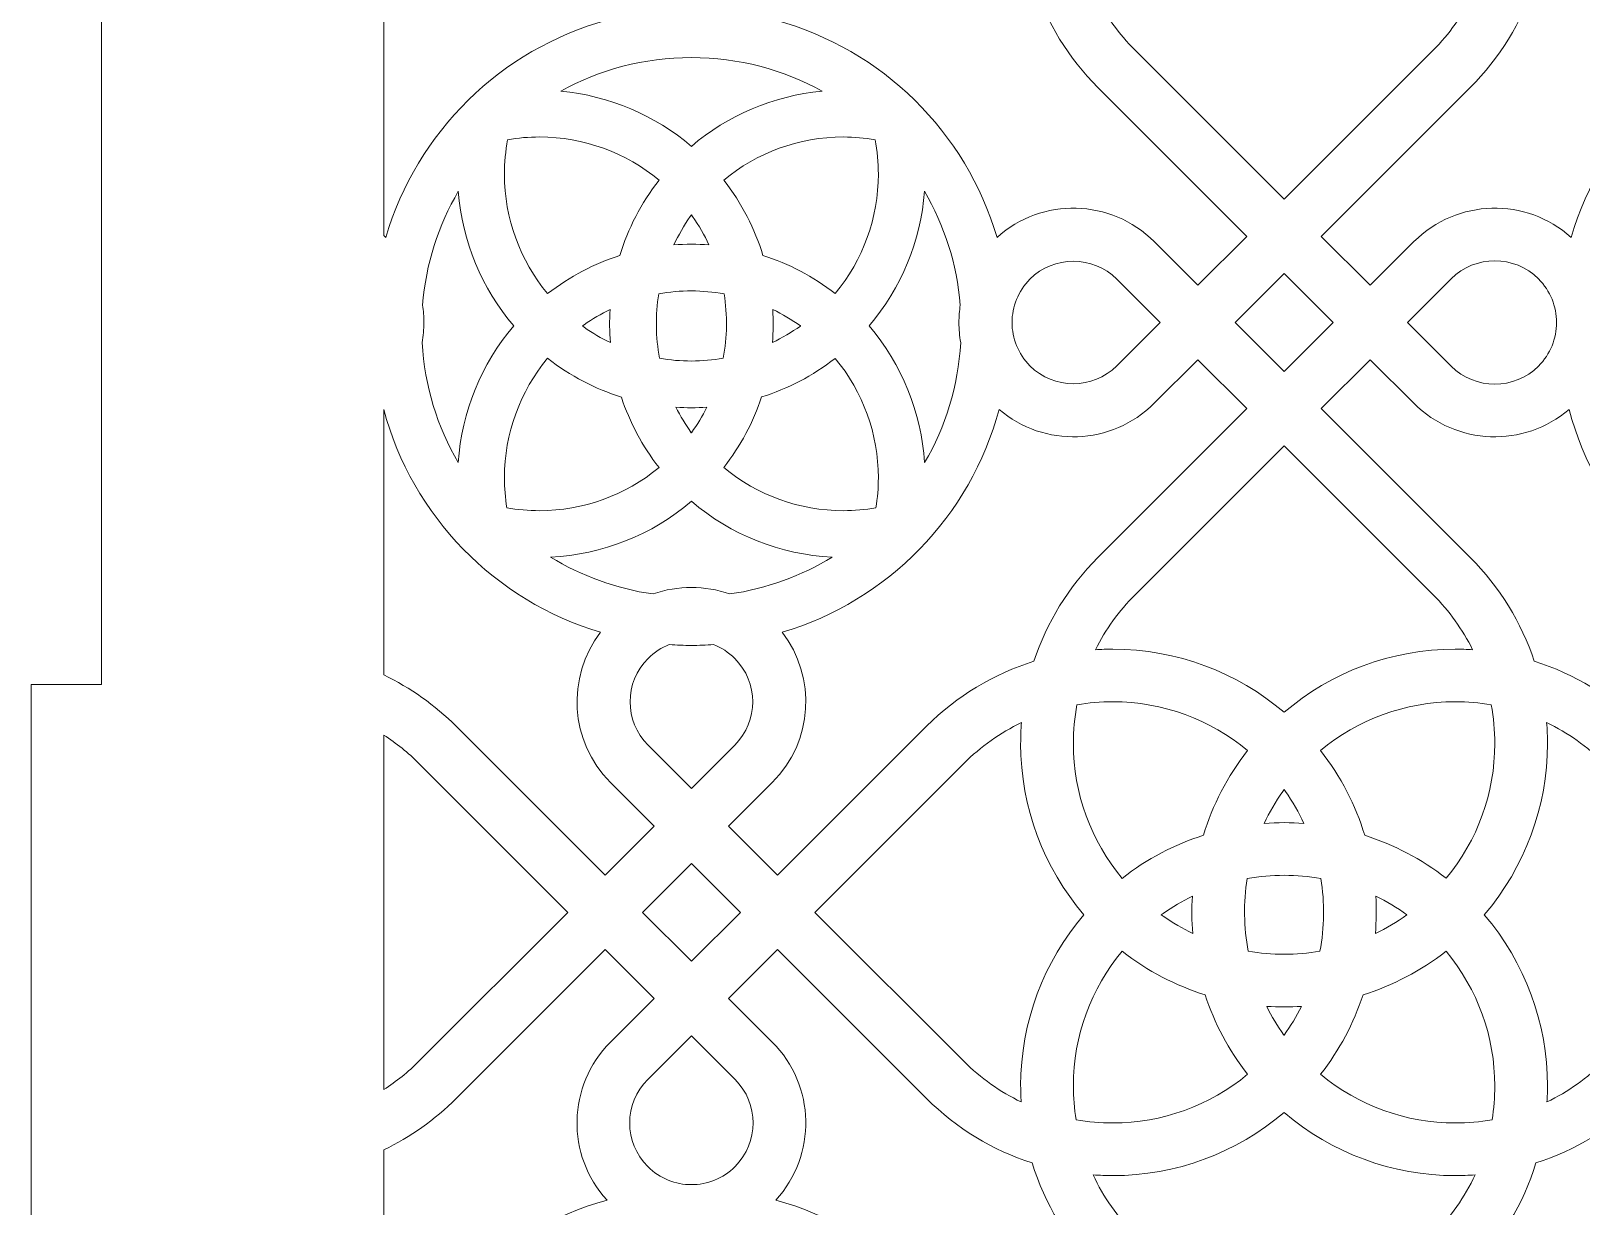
# Model space of a CAD drawing. Header units: millimetres. Extents: x 6 to 316, y -165 to 165.
# Drawn here: x 5.7 to 71.6, y -124.1 to -74.1 of the extents above; entities that cross this region are included whole.
import ezdxf

# ---------------------------------------------------------------- set-up
doc = ezdxf.new("R2010")
doc.units = ezdxf.units.MM
doc.header["$MEASUREMENT"] = 0
doc.layers.add('Camada 1', color=7, linetype='Continuous')

msp = doc.modelspace()

# ---------------------------------------------------------------- linework, layer by layer
at = {"layer": 'Camada 1', "color": 250, "lineweight": 20}
for points, knots in [([(130.3659, -162), (130.3659, -162), (159.6659, -162), (159.6659, -162), (159.6659, -162), (159.6659, -162), (159.6659, -132.7), (159.6659, -132.7), (159.6659, -132.7), (159.6659, -132.7), (162.6659, -132.7), (162.6659, -132.7), (162.6659, -132.7), (162.6659, -132.7), (162.6659, -101.9), (162.6659, -101.9), (162.6659, -101.9), (162.6659, -101.9), (159.6659, -101.9), (159.6659, -101.9), (159.6659, -101.9), (159.6659, -101.9), (159.6659, -71.1), (159.6659, -71.1), (159.6659, -71.1), (159.6659, -71.1), (162.6659, -71.1), (162.6659, -71.1), (162.6659, -71.1), (162.6659, -71.1), (162.6659, -40.3), (162.6659, -40.3), (162.6659, -40.3), (162.6659, -40.3), (159.6659, -40.3), (159.6659, -40.3), (159.6659, -40.3), (159.6659, -40.3), (159.6659, -11), (159.6659, -11), (159.6659, -11), (159.6659, -11), (130.3659, -11), (130.3659, -11), (130.3659, -11), (130.3659, -11), (130.3659, -8), (130.3659, -8), (130.3659, -8), (130.3659, -8), (99.5659, -8), (99.5659, -8), (99.5659, -8), (99.5659, -8), (99.5659, -11), (99.5659, -11), (99.5659, -11), (99.5659, -11), (68.7659, -11), (68.7659, -11), (68.7659, -11), (68.7659, -11), (68.7659, -8), (68.7659, -8), (68.7659, -8), (68.7659, -8), (37.9659, -8), (37.9659, -8), (37.9659, -8), (37.9659, -8), (37.9659, -11), (37.9659, -11), (37.9659, -11), (37.9659, -11), (8.6659, -11), (8.6659, -11), (8.6659, -11), (8.6659, -11), (8.6659, -40.3), (8.6659, -40.3), (8.6659, -40.3), (8.6659, -40.3), (5.6659, -40.3), (5.6659, -40.3), (5.6659, -40.3), (5.6659, -40.3), (5.6659, -71.1), (5.6659, -71.1), (5.6659, -71.1), (5.6659, -71.1), (8.6659, -71.1), (8.6659, -71.1), (8.6659, -71.1), (8.6659, -71.1), (8.6659, -101.9), (8.6659, -101.9), (8.6659, -101.9), (8.6659, -101.9), (5.6659, -101.9), (5.6659, -101.9), (5.6659, -101.9), (5.6659, -101.9), (5.6659, -132.7), (5.6659, -132.7), (5.6659, -132.7), (5.6659, -132.7), (8.6659, -132.7), (8.6659, -132.7), (8.6659, -132.7), (8.6659, -132.7), (8.6659, -162), (8.6659, -162), (8.6659, -162), (8.6659, -162), (37.9659, -162), (37.9659, -162), (37.9659, -162), (37.9659, -162), (37.9659, -165), (37.9659, -165), (37.9659, -165), (37.9659, -165), (68.7659, -165), (68.7659, -165), (68.7659, -165), (68.7659, -165), (68.7659, -162), (68.7659, -162), (68.7659, -162), (68.7659, -162), (99.5659, -162), (99.5659, -162), (99.5659, -162), (99.5659, -162), (99.5659, -165), (99.5659, -165), (99.5659, -165), (99.5659, -165), (130.3659, -165), (130.3659, -165), (130.3659, -165), (130.3659, -165), (130.3659, -162), (130.3659, -162)], [0, 0, 0, 0, 0.027027, 0.027027, 0.027027, 0.027027, 0.0540541, 0.0540541, 0.0540541, 0.0540541, 0.0810811, 0.0810811, 0.0810811, 0.0810811, 0.1081081, 0.1081081, 0.1081081, 0.1081081, 0.1351351, 0.1351351, 0.1351351, 0.1351351, 0.1621622, 0.1621622, 0.1621622, 0.1621622, 0.1891892, 0.1891892, 0.1891892, 0.1891892, 0.2162162, 0.2162162, 0.2162162, 0.2162162, 0.2432432, 0.2432432, 0.2432432, 0.2432432, 0.2702703, 0.2702703, 0.2702703, 0.2702703, 0.2972973, 0.2972973, 0.2972973, 0.2972973, 0.3243243, 0.3243243, 0.3243243, 0.3243243, 0.3513514, 0.3513514, 0.3513514, 0.3513514, 0.3783784, 0.3783784, 0.3783784, 0.3783784, 0.4054054, 0.4054054, 0.4054054, 0.4054054, 0.4324324, 0.4324324, 0.4324324, 0.4324324, 0.4594595, 0.4594595, 0.4594595, 0.4594595, 0.4864865, 0.4864865, 0.4864865, 0.4864865, 0.5135135, 0.5135135, 0.5135135, 0.5135135, 0.5405405, 0.5405405, 0.5405405, 0.5405405, 0.5675676, 0.5675676, 0.5675676, 0.5675676, 0.5945946, 0.5945946, 0.5945946, 0.5945946, 0.6216216, 0.6216216, 0.6216216, 0.6216216, 0.6486486, 0.6486486, 0.6486486, 0.6486486, 0.6756757, 0.6756757, 0.6756757, 0.6756757, 0.7027027, 0.7027027, 0.7027027, 0.7027027, 0.7297297, 0.7297297, 0.7297297, 0.7297297, 0.7567568, 0.7567568, 0.7567568, 0.7567568, 0.7837838, 0.7837838, 0.7837838, 0.7837838, 0.8108108, 0.8108108, 0.8108108, 0.8108108, 0.8378378, 0.8378378, 0.8378378, 0.8378378, 0.8648649, 0.8648649, 0.8648649, 0.8648649, 0.8918919, 0.8918919, 0.8918919, 0.8918919, 0.9189189, 0.9189189, 0.9189189, 0.9189189, 0.9459459, 0.9459459, 0.9459459, 0.9459459, 1, 1, 1, 1]), ([(30.3119, -66.9182), (28.4651, -68.7649), (28.4134, -71.7265), (30.1562, -73.6358), (30.1562, -73.6358), (25.6417, -74.876), (22.0707, -78.3938), (20.7549, -82.8763), (20.7549, -82.8763), (20.7549, -82.8763), (20.6659, -82.7983), (20.6659, -82.7983), (20.6659, -82.7983), (20.6659, -82.7983), (20.6659, -71.5006), (20.6659, -71.5006), (20.6659, -71.5006), (21.7992, -70.958), (22.8438, -70.2235), (23.7492, -69.318), (23.7492, -69.318), (23.7492, -69.318), (30.0867, -62.9807), (30.0867, -62.9807), (30.0867, -62.9807), (30.0867, -62.9807), (32.1681, -65.062), (32.1681, -65.062), (32.1681, -65.062), (32.1681, -65.062), (30.3119, -66.9182), (30.3119, -66.9182)], [0, 0, 0, 0, 0.1111111, 0.1111111, 0.1111111, 0.1111111, 0.2222222, 0.2222222, 0.2222222, 0.2222222, 0.3333333, 0.3333333, 0.3333333, 0.3333333, 0.4444444, 0.4444444, 0.4444444, 0.4444444, 0.5555556, 0.5555556, 0.5555556, 0.5555556, 0.6666667, 0.6666667, 0.6666667, 0.6666667, 0.7777778, 0.7777778, 0.7777778, 0.7777778, 1, 1, 1, 1]), ([(43.7555, -69.318), (45.0437, -70.6063), (46.6134, -71.5483), (48.3199, -72.0843), (48.3199, -72.0843), (48.8635, -73.7322), (49.7875, -75.247), (51.0374, -76.4968), (51.0374, -76.4968), (51.0374, -76.4968), (57.3748, -82.8344), (57.3748, -82.8344), (57.3748, -82.8344), (57.3748, -82.8344), (55.2935, -84.9158), (55.2935, -84.9158), (55.2935, -84.9158), (55.2935, -84.9158), (53.4372, -83.0595), (53.4372, -83.0595), (53.4372, -83.0595), (51.6003, -81.2225), (48.6601, -81.1615), (46.7498, -82.8763), (46.7498, -82.8763), (45.4343, -78.3936), (41.8628, -74.8762), (37.3485, -73.6358), (37.3485, -73.6358), (39.0913, -71.7265), (39.0396, -68.7649), (37.1929, -66.9182), (37.1929, -66.9182), (37.1929, -66.9182), (35.3366, -65.062), (35.3366, -65.062), (35.3366, -65.062), (35.3366, -65.062), (37.418, -62.9807), (37.418, -62.9807), (37.418, -62.9807), (37.418, -62.9807), (43.7555, -69.318), (43.7555, -69.318)], [0, 0, 0, 0, 0.0833333, 0.0833333, 0.0833333, 0.0833333, 0.1666667, 0.1666667, 0.1666667, 0.1666667, 0.25, 0.25, 0.25, 0.25, 0.3333333, 0.3333333, 0.3333333, 0.3333333, 0.4166667, 0.4166667, 0.4166667, 0.4166667, 0.5, 0.5, 0.5, 0.5, 0.5833333, 0.5833333, 0.5833333, 0.5833333, 0.6666667, 0.6666667, 0.6666667, 0.6666667, 0.75, 0.75, 0.75, 0.75, 0.8333333, 0.8333333, 0.8333333, 0.8333333, 1, 1, 1, 1]), ([(80.7254, -66.9182), (78.8787, -68.7649), (78.8269, -71.7265), (80.5697, -73.6358), (80.5697, -73.6358), (76.0553, -74.876), (72.4842, -78.3939), (71.1684, -82.8764), (71.1684, -82.8764), (69.258, -81.1615), (66.3179, -81.2225), (64.4809, -83.0596), (64.4809, -83.0596), (64.4809, -83.0596), (62.6248, -84.9158), (62.6248, -84.9158), (62.6248, -84.9158), (62.6248, -84.9158), (60.5434, -82.8344), (60.5434, -82.8344), (60.5434, -82.8344), (60.5434, -82.8344), (66.8808, -76.4968), (66.8808, -76.4968), (66.8808, -76.4968), (68.1307, -75.2469), (69.0548, -73.7321), (69.5983, -72.0843), (69.5983, -72.0843), (71.3049, -71.5484), (72.8745, -70.6063), (74.1627, -69.318), (74.1627, -69.318), (74.1627, -69.318), (80.5003, -62.9807), (80.5003, -62.9807), (80.5003, -62.9807), (80.5003, -62.9807), (82.5817, -65.062), (82.5817, -65.062), (82.5817, -65.062), (82.5817, -65.062), (80.7254, -66.9182), (80.7254, -66.9182)], [0, 0, 0, 0, 0.0833333, 0.0833333, 0.0833333, 0.0833333, 0.1666667, 0.1666667, 0.1666667, 0.1666667, 0.25, 0.25, 0.25, 0.25, 0.3333333, 0.3333333, 0.3333333, 0.3333333, 0.4166667, 0.4166667, 0.4166667, 0.4166667, 0.5, 0.5, 0.5, 0.5, 0.5833333, 0.5833333, 0.5833333, 0.5833333, 0.6666667, 0.6666667, 0.6666667, 0.6666667, 0.75, 0.75, 0.75, 0.75, 0.8333333, 0.8333333, 0.8333333, 0.8333333, 1, 1, 1, 1]), ([(58.9592, -69.9098), (60.9526, -71.6146), (63.5214, -72.5994), (66.2411, -72.5994), (66.2411, -72.5994), (66.4882, -72.5994), (66.7343, -72.591), (66.9793, -72.5748), (66.9793, -72.5748), (66.5519, -73.4318), (65.9863, -74.2227), (65.2965, -74.9126), (65.2965, -74.9126), (65.2965, -74.9126), (58.9591, -81.25), (58.9591, -81.25), (58.9591, -81.25), (58.9591, -81.25), (52.6217, -74.9126), (52.6217, -74.9126), (52.6217, -74.9126), (51.9319, -74.2227), (51.3661, -73.4318), (50.9389, -72.5748), (50.9389, -72.5748), (51.1839, -72.591), (51.4301, -72.5994), (51.6772, -72.5994), (51.6772, -72.5994), (54.3969, -72.5994), (56.9657, -71.6146), (58.9592, -69.9098)], [0, 0, 0, 0, 0.1111111, 0.1111111, 0.1111111, 0.1111111, 0.2222222, 0.2222222, 0.2222222, 0.2222222, 0.3333333, 0.3333333, 0.3333333, 0.3333333, 0.4444444, 0.4444444, 0.4444444, 0.4444444, 0.5555556, 0.5555556, 0.5555556, 0.5555556, 0.6666667, 0.6666667, 0.6666667, 0.6666667, 0.7777778, 0.7777778, 0.7777778, 0.7777778, 1, 1, 1, 1]), ([(33.7523, -75.2243), (35.7686, -75.2243), (37.663, -75.7449), (39.3093, -76.6584), (39.3093, -76.6584), (37.2346, -76.8474), (35.2985, -77.6815), (33.7523, -79.0036), (33.7523, -79.0036), (32.2062, -77.6815), (30.27, -76.8474), (28.1954, -76.6584), (28.1954, -76.6584), (29.8418, -75.745), (31.7361, -75.2243), (33.7523, -75.2243)], [0, 0, 0, 0, 0.2, 0.2, 0.2, 0.2, 0.4, 0.4, 0.4, 0.4, 0.6, 0.6, 0.6, 0.6, 1, 1, 1, 1]), ([(32.3761, -80.4434), (31.6078, -81.4282), (31.0537, -82.5148), (30.7077, -83.6458), (30.7077, -83.6458), (29.6247, -83.9939), (28.5847, -84.5342), (27.6386, -85.2723), (27.6386, -85.2723), (26.4712, -83.8684), (25.8006, -82.0784), (25.8006, -80.1877), (25.8006, -80.1877), (25.8006, -79.6923), (25.8467, -79.2016), (25.9369, -78.7216), (25.9369, -78.7216), (26.3813, -78.6447), (26.8344, -78.6054), (27.2916, -78.6054), (27.2916, -78.6054), (29.1822, -78.6054), (30.9722, -79.2761), (32.3761, -80.4434)], [0, 0, 0, 0, 0.1428571, 0.1428571, 0.1428571, 0.1428571, 0.2857143, 0.2857143, 0.2857143, 0.2857143, 0.4285714, 0.4285714, 0.4285714, 0.4285714, 0.5714286, 0.5714286, 0.5714286, 0.5714286, 0.7142857, 0.7142857, 0.7142857, 0.7142857, 1, 1, 1, 1]), ([(35.1287, -80.4434), (36.5325, -79.2761), (38.3224, -78.6054), (40.2132, -78.6054), (40.2132, -78.6054), (40.6703, -78.6054), (41.1233, -78.6448), (41.5678, -78.7216), (41.5678, -78.7216), (41.6579, -79.2016), (41.704, -79.6923), (41.704, -80.1877), (41.704, -80.1877), (41.704, -82.0446), (41.0541, -83.8432), (39.867, -85.2712), (39.867, -85.2712), (38.9324, -84.5406), (37.8911, -83.9975), (36.7974, -83.6464), (36.7974, -83.6464), (36.4512, -82.5152), (35.8971, -81.4284), (35.1287, -80.4434)], [0, 0, 0, 0, 0.1428571, 0.1428571, 0.1428571, 0.1428571, 0.2857143, 0.2857143, 0.2857143, 0.2857143, 0.4285714, 0.4285714, 0.4285714, 0.4285714, 0.5714286, 0.5714286, 0.5714286, 0.5714286, 0.7142857, 0.7142857, 0.7142857, 0.7142857, 1, 1, 1, 1]), ([(23.8395, -80.9183), (23.9968, -83.0583), (24.84, -85.0595), (26.1988, -86.6485), (26.1988, -86.6485), (24.8219, -88.2588), (23.9744, -90.2921), (23.8336, -92.4644), (23.8336, -92.4644), (22.9497, -90.9475), (22.4033, -89.2095), (22.2986, -87.3533), (22.2986, -87.3533), (22.3486, -87.0713), (22.3736, -86.7856), (22.3736, -86.5), (22.3736, -86.5), (22.3736, -86.2531), (22.3549, -86.0061), (22.3175, -85.7614), (22.3175, -85.7614), (22.4593, -84.0057), (22.9963, -82.3616), (23.8395, -80.9183)], [0, 0, 0, 0, 0.1428571, 0.1428571, 0.1428571, 0.1428571, 0.2857143, 0.2857143, 0.2857143, 0.2857143, 0.4285714, 0.4285714, 0.4285714, 0.4285714, 0.5714286, 0.5714286, 0.5714286, 0.5714286, 0.7142857, 0.7142857, 0.7142857, 0.7142857, 1, 1, 1, 1]), ([(43.665, -80.9181), (44.5083, -82.3616), (45.0455, -84.0058), (45.1872, -85.7617), (45.1872, -85.7617), (45.1498, -86.0062), (45.1311, -86.2531), (45.1311, -86.5), (45.1311, -86.5), (45.1311, -86.7856), (45.1563, -87.0713), (45.2061, -87.3532), (45.2061, -87.3532), (45.1014, -89.2095), (44.5551, -90.9476), (43.671, -92.4646), (43.671, -92.4646), (43.5322, -90.3271), (42.7056, -88.2851), (41.3058, -86.6485), (41.3058, -86.6485), (42.6869, -85.0339), (43.5099, -83.0245), (43.665, -80.9181)], [0, 0, 0, 0, 0.1428571, 0.1428571, 0.1428571, 0.1428571, 0.2857143, 0.2857143, 0.2857143, 0.2857143, 0.4285714, 0.4285714, 0.4285714, 0.4285714, 0.5714286, 0.5714286, 0.5714286, 0.5714286, 0.7142857, 0.7142857, 0.7142857, 0.7142857, 1, 1, 1, 1]), ([(33.8022, -81.9919), (34.074, -82.3791), (34.3062, -82.783), (34.5003, -83.1983), (34.5003, -83.1983), (34.0033, -83.1606), (33.5034, -83.16), (33.005, -83.1973), (33.005, -83.1973), (33.199, -82.7824), (33.4309, -82.3787), (33.7025, -81.9919), (33.7025, -81.9919), (33.7025, -81.9919), (33.7523, -81.9241), (33.7523, -81.9241), (33.7523, -81.9241), (33.7523, -81.9241), (33.8022, -81.9919), (33.8022, -81.9919)], [0, 0, 0, 0, 0.1666667, 0.1666667, 0.1666667, 0.1666667, 0.3333333, 0.3333333, 0.3333333, 0.3333333, 0.5, 0.5, 0.5, 0.5, 0.6666667, 0.6666667, 0.6666667, 0.6666667, 1, 1, 1, 1]), ([(53.6842, -86.5), (53.6842, -86.5), (51.8405, -88.3437), (51.8405, -88.3437), (51.8405, -88.3437), (50.8221, -89.362), (49.1713, -89.362), (48.153, -88.3437), (48.153, -88.3437), (47.6438, -87.8346), (47.3892, -87.1673), (47.3892, -86.5), (47.3892, -86.5), (47.3892, -85.8327), (47.6438, -85.1654), (48.153, -84.6563), (48.153, -84.6563), (49.1713, -83.638), (50.8221, -83.638), (51.8405, -84.6563), (51.8405, -84.6563), (51.8405, -84.6563), (53.6842, -86.5), (53.6842, -86.5)], [0, 0, 0, 0, 0.1428571, 0.1428571, 0.1428571, 0.1428571, 0.2857143, 0.2857143, 0.2857143, 0.2857143, 0.4285714, 0.4285714, 0.4285714, 0.4285714, 0.5714286, 0.5714286, 0.5714286, 0.5714286, 0.7142857, 0.7142857, 0.7142857, 0.7142857, 1, 1, 1, 1]), ([(70.5465, -86.5), (70.5466, -87.1718), (70.2903, -87.8436), (69.7778, -88.3562), (69.7778, -88.3562), (68.7526, -89.3813), (67.0904, -89.3813), (66.0653, -88.3562), (66.0653, -88.3562), (66.0653, -88.3562), (64.2092, -86.5), (64.2092, -86.5), (64.2092, -86.5), (64.2092, -86.5), (66.0653, -84.6438), (66.0653, -84.6438), (66.0653, -84.6438), (67.0904, -83.6188), (68.7526, -83.6188), (69.7778, -84.6438), (69.7778, -84.6438), (70.2903, -85.1564), (70.5466, -85.8282), (70.5465, -86.5)], [0, 0, 0, 0, 0.1428571, 0.1428571, 0.1428571, 0.1428571, 0.2857143, 0.2857143, 0.2857143, 0.2857143, 0.4285714, 0.4285714, 0.4285714, 0.4285714, 0.5714286, 0.5714286, 0.5714286, 0.5714286, 0.7142857, 0.7142857, 0.7142857, 0.7142857, 1, 1, 1, 1]), ([(61.0405, -86.5), (61.0405, -86.5), (58.9591, -88.5814), (58.9591, -88.5814), (58.9591, -88.5814), (58.9591, -88.5814), (56.8778, -86.5), (56.8778, -86.5), (56.8778, -86.5), (56.8778, -86.5), (58.9591, -84.4186), (58.9591, -84.4186), (58.9591, -84.4186), (58.9591, -84.4186), (61.0405, -86.5), (61.0405, -86.5)], [0, 0, 0, 0, 0.2, 0.2, 0.2, 0.2, 0.4, 0.4, 0.4, 0.4, 0.6, 0.6, 0.6, 0.6, 1, 1, 1, 1]), ([(32.3636, -85.2787), (33.2865, -85.1155), (34.2275, -85.1182), (35.1415, -85.2802), (35.1415, -85.2802), (35.2892, -86.1931), (35.2757, -87.1218), (35.1069, -88.0228), (35.1069, -88.0228), (34.2151, -88.1768), (33.2982, -88.1793), (32.3982, -88.0243), (32.3982, -88.0243), (32.229, -87.1223), (32.2154, -86.1925), (32.3636, -85.2787)], [0, 0, 0, 0, 0.2, 0.2, 0.2, 0.2, 0.4, 0.4, 0.4, 0.4, 0.6, 0.6, 0.6, 0.6, 1, 1, 1, 1]), ([(30.2918, -85.9489), (30.2635, -86.4177), (30.2683, -86.8876), (30.3059, -87.3549), (30.3059, -87.3549), (29.9214, -87.1695), (29.5472, -86.951), (29.1871, -86.6984), (29.1871, -86.6984), (29.1871, -86.6984), (29.1194, -86.6485), (29.1194, -86.6485), (29.1194, -86.6485), (29.1194, -86.6485), (29.1871, -86.5987), (29.1871, -86.5987), (29.1871, -86.5987), (29.5428, -86.3491), (29.9122, -86.1328), (30.2918, -85.9489)], [0, 0, 0, 0, 0.1666667, 0.1666667, 0.1666667, 0.1666667, 0.3333333, 0.3333333, 0.3333333, 0.3333333, 0.5, 0.5, 0.5, 0.5, 0.6666667, 0.6666667, 0.6666667, 0.6666667, 1, 1, 1, 1]), ([(37.2129, -85.9486), (37.6203, -86.1452), (38.0132, -86.3776), (38.3865, -86.6454), (38.3865, -86.6454), (38.3865, -86.6454), (38.3826, -86.6485), (38.3826, -86.6485), (38.3826, -86.6485), (38.3826, -86.6485), (38.3865, -86.6516), (38.3865, -86.6516), (38.3865, -86.6516), (38.009, -86.9226), (37.6113, -87.1575), (37.1988, -87.3553), (37.1988, -87.3553), (37.2364, -86.8879), (37.2413, -86.4177), (37.2129, -85.9486)], [0, 0, 0, 0, 0.1666667, 0.1666667, 0.1666667, 0.1666667, 0.3333333, 0.3333333, 0.3333333, 0.3333333, 0.5, 0.5, 0.5, 0.5, 0.6666667, 0.6666667, 0.6666667, 0.6666667, 1, 1, 1, 1]), ([(27.6386, -88.0248), (28.6038, -88.7778), (29.6667, -89.3254), (30.7734, -89.6726), (30.7734, -89.6726), (31.1248, -90.7406), (31.6601, -91.7573), (32.3748, -92.6717), (32.3748, -92.6717), (30.9469, -93.8588), (29.1485, -94.5088), (27.2916, -94.5088), (27.2916, -94.5088), (26.8231, -94.5088), (26.3589, -94.4674), (25.9038, -94.3868), (25.9038, -94.3868), (25.8355, -93.9671), (25.8006, -93.54), (25.8006, -93.1093), (25.8006, -93.1093), (25.8006, -91.2187), (26.4712, -89.4287), (27.6386, -88.0248)], [0, 0, 0, 0, 0.1428571, 0.1428571, 0.1428571, 0.1428571, 0.2857143, 0.2857143, 0.2857143, 0.2857143, 0.4285714, 0.4285714, 0.4285714, 0.4285714, 0.5714286, 0.5714286, 0.5714286, 0.5714286, 0.7142857, 0.7142857, 0.7142857, 0.7142857, 1, 1, 1, 1]), ([(39.867, -88.026), (41.0541, -89.454), (41.704, -91.2524), (41.704, -93.1093), (41.704, -93.1093), (41.704, -93.54), (41.6692, -93.9671), (41.6008, -94.3868), (41.6008, -94.3868), (41.1458, -94.4674), (40.6816, -94.5088), (40.2132, -94.5088), (40.2132, -94.5088), (38.3563, -94.5088), (36.5578, -93.8588), (35.1298, -92.6717), (35.1298, -92.6717), (35.845, -91.7568), (36.3803, -90.7397), (36.732, -89.671), (36.732, -89.671), (37.8495, -89.3207), (38.9138, -88.771), (39.867, -88.026)], [0, 0, 0, 0, 0.1428571, 0.1428571, 0.1428571, 0.1428571, 0.2857143, 0.2857143, 0.2857143, 0.2857143, 0.4285714, 0.4285714, 0.4285714, 0.4285714, 0.5714286, 0.5714286, 0.5714286, 0.5714286, 0.7142857, 0.7142857, 0.7142857, 0.7142857, 1, 1, 1, 1]), ([(51.0374, -96.5032), (49.7875, -97.7531), (48.8635, -99.2678), (48.3199, -100.9157), (48.3199, -100.9157), (46.6134, -101.4518), (45.0437, -102.3937), (43.7555, -103.682), (43.7555, -103.682), (43.7555, -103.682), (37.418, -110.0193), (37.418, -110.0193), (37.418, -110.0193), (37.418, -110.0193), (35.3366, -107.938), (35.3366, -107.938), (35.3366, -107.938), (35.3366, -107.938), (37.1929, -106.0818), (37.1929, -106.0818), (37.1929, -106.0818), (38.9399, -104.3348), (39.0805, -101.5902), (37.6152, -99.6823), (37.6152, -99.6823), (42.1082, -98.3479), (45.625, -94.7452), (46.8388, -90.2017), (46.8388, -90.2017), (48.7505, -91.8362), (51.6285, -91.7492), (53.4372, -89.9405), (53.4372, -89.9405), (53.4372, -89.9405), (55.2935, -88.0842), (55.2935, -88.0842), (55.2935, -88.0842), (55.2935, -88.0842), (57.3748, -90.1656), (57.3748, -90.1656), (57.3748, -90.1656), (57.3748, -90.1656), (51.0374, -96.5032), (51.0374, -96.5032)], [0, 0, 0, 0, 0.0833333, 0.0833333, 0.0833333, 0.0833333, 0.1666667, 0.1666667, 0.1666667, 0.1666667, 0.25, 0.25, 0.25, 0.25, 0.3333333, 0.3333333, 0.3333333, 0.3333333, 0.4166667, 0.4166667, 0.4166667, 0.4166667, 0.5, 0.5, 0.5, 0.5, 0.5833333, 0.5833333, 0.5833333, 0.5833333, 0.6666667, 0.6666667, 0.6666667, 0.6666667, 0.75, 0.75, 0.75, 0.75, 0.8333333, 0.8333333, 0.8333333, 0.8333333, 1, 1, 1, 1]), ([(71.0795, -90.2017), (72.2933, -94.7452), (75.8101, -98.3479), (80.3031, -99.6823), (80.3031, -99.6823), (78.8377, -101.5902), (78.9783, -104.3348), (80.7254, -106.0818), (80.7254, -106.0818), (80.7254, -106.0818), (82.5817, -107.938), (82.5817, -107.938), (82.5817, -107.938), (82.5817, -107.938), (80.5003, -110.0193), (80.5003, -110.0193), (80.5003, -110.0193), (80.5003, -110.0193), (74.1627, -103.682), (74.1627, -103.682), (74.1627, -103.682), (72.8745, -102.3937), (71.3049, -101.4517), (69.5983, -100.9157), (69.5983, -100.9157), (69.0548, -99.2679), (68.1307, -97.7531), (66.8808, -96.5032), (66.8808, -96.5032), (66.8808, -96.5032), (60.5434, -90.1656), (60.5434, -90.1656), (60.5434, -90.1656), (60.5434, -90.1656), (62.6248, -88.0842), (62.6248, -88.0842), (62.6248, -88.0842), (62.6248, -88.0842), (64.4809, -89.9405), (64.4809, -89.9405), (64.4809, -89.9405), (66.2896, -91.7492), (69.1678, -91.8362), (71.0795, -90.2017)], [0, 0, 0, 0, 0.0833333, 0.0833333, 0.0833333, 0.0833333, 0.1666667, 0.1666667, 0.1666667, 0.1666667, 0.25, 0.25, 0.25, 0.25, 0.3333333, 0.3333333, 0.3333333, 0.3333333, 0.4166667, 0.4166667, 0.4166667, 0.4166667, 0.5, 0.5, 0.5, 0.5, 0.5833333, 0.5833333, 0.5833333, 0.5833333, 0.6666667, 0.6666667, 0.6666667, 0.6666667, 0.75, 0.75, 0.75, 0.75, 0.8333333, 0.8333333, 0.8333333, 0.8333333, 1, 1, 1, 1]), ([(29.8896, -99.6823), (28.4242, -101.5902), (28.5649, -104.3348), (30.3119, -106.0818), (30.3119, -106.0818), (30.3119, -106.0818), (32.1681, -107.938), (32.1681, -107.938), (32.1681, -107.938), (32.1681, -107.938), (30.0867, -110.0193), (30.0867, -110.0193), (30.0867, -110.0193), (30.0867, -110.0193), (23.7492, -103.682), (23.7492, -103.682), (23.7492, -103.682), (22.8438, -102.7765), (21.7992, -102.0421), (20.6659, -101.4994), (20.6659, -101.4994), (20.6659, -101.4994), (20.6659, -90.2017), (20.6659, -90.2017), (20.6659, -90.2017), (21.8798, -94.7452), (25.3965, -98.3479), (29.8896, -99.6823)], [0, 0, 0, 0, 0.125, 0.125, 0.125, 0.125, 0.25, 0.25, 0.25, 0.25, 0.375, 0.375, 0.375, 0.375, 0.5, 0.5, 0.5, 0.5, 0.625, 0.625, 0.625, 0.625, 0.75, 0.75, 0.75, 0.75, 1, 1, 1, 1]), ([(34.4092, -90.1058), (34.222, -90.4818), (34.0039, -90.845), (33.7554, -91.1913), (33.7554, -91.1913), (33.7554, -91.1913), (33.7523, -91.1873), (33.7523, -91.1873), (33.7523, -91.1873), (33.7523, -91.1873), (33.7493, -91.1913), (33.7493, -91.1913), (33.7493, -91.1913), (33.5008, -90.845), (33.2829, -90.4818), (33.0957, -90.1059), (33.0957, -90.1059), (33.5335, -90.1345), (33.9724, -90.1347), (34.4092, -90.1058)], [0, 0, 0, 0, 0.1666667, 0.1666667, 0.1666667, 0.1666667, 0.3333333, 0.3333333, 0.3333333, 0.3333333, 0.5, 0.5, 0.5, 0.5, 0.6666667, 0.6666667, 0.6666667, 0.6666667, 1, 1, 1, 1]), ([(65.2965, -98.0874), (65.9863, -98.7773), (66.5519, -99.5682), (66.9793, -100.4252), (66.9793, -100.4252), (66.7343, -100.409), (66.4882, -100.4007), (66.2411, -100.4007), (66.2411, -100.4007), (63.5214, -100.4007), (60.9526, -101.3855), (58.9592, -103.0902), (58.9592, -103.0902), (56.9657, -101.3855), (54.3969, -100.4007), (51.6772, -100.4007), (51.6772, -100.4007), (51.4301, -100.4007), (51.1839, -100.409), (50.9389, -100.4252), (50.9389, -100.4252), (51.3661, -99.5682), (51.9319, -98.7773), (52.6217, -98.0874), (52.6217, -98.0874), (52.6217, -98.0874), (58.9591, -91.7501), (58.9591, -91.7501), (58.9591, -91.7501), (58.9591, -91.7501), (65.2965, -98.0874), (65.2965, -98.0874)], [0, 0, 0, 0, 0.1111111, 0.1111111, 0.1111111, 0.1111111, 0.2222222, 0.2222222, 0.2222222, 0.2222222, 0.3333333, 0.3333333, 0.3333333, 0.3333333, 0.4444444, 0.4444444, 0.4444444, 0.4444444, 0.5555556, 0.5555556, 0.5555556, 0.5555556, 0.6666667, 0.6666667, 0.6666667, 0.6666667, 0.7777778, 0.7777778, 0.7777778, 0.7777778, 1, 1, 1, 1]), ([(33.7523, -94.1106), (35.4323, -95.5475), (37.5396, -96.3803), (39.7387, -96.4854), (39.7387, -96.4854), (38.4348, -97.2844), (36.9592, -97.8305), (35.3797, -98.0548), (35.3797, -98.0548), (34.8544, -97.8688), (34.3034, -97.7757), (33.7523, -97.7757), (33.7523, -97.7757), (33.2014, -97.7757), (32.6504, -97.8688), (32.125, -98.0548), (32.125, -98.0548), (30.5456, -97.8305), (29.07, -97.2844), (27.7661, -96.4854), (27.7661, -96.4854), (29.9653, -96.3803), (32.0725, -95.5474), (33.7523, -94.1106)], [0, 0, 0, 0, 0.1428571, 0.1428571, 0.1428571, 0.1428571, 0.2857143, 0.2857143, 0.2857143, 0.2857143, 0.4285714, 0.4285714, 0.4285714, 0.4285714, 0.5714286, 0.5714286, 0.5714286, 0.5714286, 0.7142857, 0.7142857, 0.7142857, 0.7142857, 1, 1, 1, 1]), ([(35.5961, -100.7977), (36.6143, -101.8158), (36.6143, -103.4668), (35.5961, -104.4851), (35.5961, -104.4851), (35.5961, -104.4851), (33.7523, -106.3288), (33.7523, -106.3288), (33.7523, -106.3288), (33.7523, -106.3288), (31.9086, -104.4851), (31.9086, -104.4851), (31.9086, -104.4851), (30.8905, -103.4668), (30.8905, -101.8158), (31.9086, -100.7977), (31.9086, -100.7977), (32.174, -100.5323), (32.4823, -100.3362), (32.8112, -100.2091), (32.8112, -100.2091), (33.1222, -100.2304), (33.4359, -100.2422), (33.7523, -100.2422), (33.7523, -100.2422), (34.0688, -100.2422), (34.3825, -100.2304), (34.6935, -100.2091), (34.6935, -100.2091), (35.0224, -100.3362), (35.3307, -100.5323), (35.5961, -100.7977)], [0, 0, 0, 0, 0.1111111, 0.1111111, 0.1111111, 0.1111111, 0.2222222, 0.2222222, 0.2222222, 0.2222222, 0.3333333, 0.3333333, 0.3333333, 0.3333333, 0.4444444, 0.4444444, 0.4444444, 0.4444444, 0.5555556, 0.5555556, 0.5555556, 0.5555556, 0.6666667, 0.6666667, 0.6666667, 0.6666667, 0.7777778, 0.7777778, 0.7777778, 0.7777778, 1, 1, 1, 1]), ([(51.6772, -102.6413), (53.8082, -102.6413), (55.8256, -103.3972), (57.408, -104.7129), (57.408, -104.7129), (56.542, -105.8229), (55.9175, -107.0477), (55.5274, -108.3223), (55.5274, -108.3223), (54.3067, -108.7148), (53.1346, -109.3238), (52.0683, -110.1556), (52.0683, -110.1556), (50.7527, -108.5733), (49.9967, -106.5558), (49.9967, -104.4248), (49.9967, -104.4248), (49.9967, -103.8665), (50.0488, -103.3134), (50.1503, -102.7723), (50.1503, -102.7723), (50.6513, -102.6856), (51.1619, -102.6413), (51.6772, -102.6413)], [0, 0, 0, 0, 0.1428571, 0.1428571, 0.1428571, 0.1428571, 0.2857143, 0.2857143, 0.2857143, 0.2857143, 0.4285714, 0.4285714, 0.4285714, 0.4285714, 0.5714286, 0.5714286, 0.5714286, 0.5714286, 0.7142857, 0.7142857, 0.7142857, 0.7142857, 1, 1, 1, 1]), ([(60.5103, -104.7129), (62.0926, -103.3972), (64.1101, -102.6413), (66.2411, -102.6413), (66.2411, -102.6413), (66.7563, -102.6413), (67.2669, -102.6857), (67.7679, -102.7723), (67.7679, -102.7723), (67.8694, -103.3134), (67.9215, -103.8665), (67.9215, -104.4248), (67.9215, -104.4248), (67.9215, -106.5177), (67.1889, -108.5448), (65.851, -110.1543), (65.851, -110.1543), (64.7976, -109.331), (63.6239, -108.7187), (62.3911, -108.3232), (62.3911, -108.3232), (62.0011, -107.0481), (61.3765, -105.8232), (60.5103, -104.7129)], [0, 0, 0, 0, 0.1428571, 0.1428571, 0.1428571, 0.1428571, 0.2857143, 0.2857143, 0.2857143, 0.2857143, 0.4285714, 0.4285714, 0.4285714, 0.4285714, 0.5714286, 0.5714286, 0.5714286, 0.5714286, 0.7142857, 0.7142857, 0.7142857, 0.7142857, 1, 1, 1, 1]), ([(47.7561, -118.9887), (47.7561, -119.2176), (47.7631, -119.4457), (47.777, -119.6728), (47.777, -119.6728), (46.8817, -119.24), (46.0563, -118.6575), (45.3397, -117.9411), (45.3397, -117.9411), (45.3397, -117.9411), (39.0024, -111.6037), (39.0024, -111.6037), (39.0024, -111.6037), (39.0024, -111.6037), (45.3397, -105.2663), (45.3397, -105.2663), (45.3397, -105.2663), (46.0604, -104.5457), (46.8911, -103.9607), (47.7922, -103.5272), (47.7922, -103.5272), (47.7683, -103.8248), (47.7561, -104.1242), (47.7561, -104.4248), (47.7561, -104.4248), (47.7561, -107.1445), (48.7408, -109.7133), (50.4455, -111.7067), (50.4455, -111.7067), (48.7408, -113.7003), (47.7561, -116.269), (47.7561, -118.9887)], [0, 0, 0, 0, 0.1111111, 0.1111111, 0.1111111, 0.1111111, 0.2222222, 0.2222222, 0.2222222, 0.2222222, 0.3333333, 0.3333333, 0.3333333, 0.3333333, 0.4444444, 0.4444444, 0.4444444, 0.4444444, 0.5555556, 0.5555556, 0.5555556, 0.5555556, 0.6666667, 0.6666667, 0.6666667, 0.6666667, 0.7777778, 0.7777778, 0.7777778, 0.7777778, 1, 1, 1, 1]), ([(72.5785, -105.2663), (72.5785, -105.2663), (78.9159, -111.6037), (78.9159, -111.6037), (78.9159, -111.6037), (78.9159, -111.6037), (72.5785, -117.9411), (72.5785, -117.9411), (72.5785, -117.9411), (71.8619, -118.6576), (71.0365, -119.2401), (70.1412, -119.6728), (70.1412, -119.6728), (70.1551, -119.4457), (70.1622, -119.2176), (70.1622, -118.9887), (70.1622, -118.9887), (70.1622, -116.3184), (69.2083, -113.7361), (67.4726, -111.7067), (67.4726, -111.7067), (69.2083, -109.6775), (70.1622, -107.0951), (70.1622, -104.4248), (70.1622, -104.4248), (70.1622, -104.1242), (70.1498, -103.8248), (70.1259, -103.5272), (70.1259, -103.5272), (71.0271, -103.9607), (71.8579, -104.5457), (72.5785, -105.2663)], [0, 0, 0, 0, 0.1111111, 0.1111111, 0.1111111, 0.1111111, 0.2222222, 0.2222222, 0.2222222, 0.2222222, 0.3333333, 0.3333333, 0.3333333, 0.3333333, 0.4444444, 0.4444444, 0.4444444, 0.4444444, 0.5555556, 0.5555556, 0.5555556, 0.5555556, 0.6666667, 0.6666667, 0.6666667, 0.6666667, 0.7777778, 0.7777778, 0.7777778, 0.7777778, 1, 1, 1, 1]), ([(20.6659, -104.0596), (21.2033, -104.4042), (21.7064, -104.8078), (22.1649, -105.2663), (22.1649, -105.2663), (22.1649, -105.2663), (28.5023, -111.6037), (28.5023, -111.6037), (28.5023, -111.6037), (28.5023, -111.6037), (22.1649, -117.9411), (22.1649, -117.9411), (22.1649, -117.9411), (21.7065, -118.3996), (21.2033, -118.8031), (20.6659, -119.1477), (20.6659, -119.1477), (20.6659, -119.1477), (20.6659, -104.0596), (20.6659, -104.0596)], [0, 0, 0, 0, 0.1666667, 0.1666667, 0.1666667, 0.1666667, 0.3333333, 0.3333333, 0.3333333, 0.3333333, 0.5, 0.5, 0.5, 0.5, 0.6666667, 0.6666667, 0.6666667, 0.6666667, 1, 1, 1, 1]), ([(59.0154, -106.4582), (59.3215, -106.8947), (59.5834, -107.35), (59.802, -107.818), (59.802, -107.818), (59.2419, -107.7756), (58.6785, -107.7749), (58.1168, -107.8168), (58.1168, -107.8168), (58.3354, -107.3491), (58.5969, -106.8944), (58.9029, -106.4582), (58.9029, -106.4582), (58.9029, -106.4582), (58.9592, -106.382), (58.9592, -106.382), (58.9592, -106.382), (58.9592, -106.382), (59.0154, -106.4582), (59.0154, -106.4582)], [0, 0, 0, 0, 0.1666667, 0.1666667, 0.1666667, 0.1666667, 0.3333333, 0.3333333, 0.3333333, 0.3333333, 0.5, 0.5, 0.5, 0.5, 0.6666667, 0.6666667, 0.6666667, 0.6666667, 1, 1, 1, 1]), ([(33.7523, -109.5223), (33.7523, -109.5223), (35.8337, -111.6037), (35.8337, -111.6037), (35.8337, -111.6037), (35.8337, -111.6037), (33.7523, -113.6851), (33.7523, -113.6851), (33.7523, -113.6851), (33.7523, -113.6851), (31.6709, -111.6037), (31.6709, -111.6037), (31.6709, -111.6037), (31.6709, -111.6037), (33.7523, -109.5223), (33.7523, -109.5223)], [0, 0, 0, 0, 0.2, 0.2, 0.2, 0.2, 0.4, 0.4, 0.4, 0.4, 0.6, 0.6, 0.6, 0.6, 1, 1, 1, 1]), ([(60.5247, -110.1645), (60.6914, -111.1934), (60.6761, -112.2401), (60.4859, -113.2558), (60.4859, -113.2558), (59.4809, -113.4293), (58.4474, -113.4321), (57.4328, -113.2574), (57.4328, -113.2574), (57.2421, -112.2407), (57.2268, -111.1927), (57.3938, -110.1627), (57.3938, -110.1627), (58.4341, -109.979), (59.4947, -109.982), (60.5247, -110.1645)], [0, 0, 0, 0, 0.2, 0.2, 0.2, 0.2, 0.4, 0.4, 0.4, 0.4, 0.6, 0.6, 0.6, 0.6, 1, 1, 1, 1]), ([(55.0588, -110.9182), (55.0267, -111.4467), (55.0322, -111.9763), (55.0746, -112.5028), (55.0746, -112.5028), (54.6412, -112.2939), (54.2194, -112.0477), (53.8136, -111.763), (53.8136, -111.763), (53.8136, -111.763), (53.7373, -111.7067), (53.7373, -111.7067), (53.7373, -111.7067), (53.7373, -111.7067), (53.8136, -111.6505), (53.8136, -111.6505), (53.8136, -111.6505), (54.2145, -111.3693), (54.631, -111.1254), (55.0588, -110.9182)], [0, 0, 0, 0, 0.1666667, 0.1666667, 0.1666667, 0.1666667, 0.3333333, 0.3333333, 0.3333333, 0.3333333, 0.5, 0.5, 0.5, 0.5, 0.6666667, 0.6666667, 0.6666667, 0.6666667, 1, 1, 1, 1]), ([(62.8595, -110.9179), (63.3186, -111.1394), (63.7616, -111.4015), (64.1824, -111.7033), (64.1824, -111.7033), (64.1824, -111.7033), (64.1779, -111.7067), (64.1779, -111.7067), (64.1779, -111.7067), (64.1779, -111.7067), (64.1824, -111.7102), (64.1824, -111.7102), (64.1824, -111.7102), (63.7567, -112.0156), (63.3085, -112.2803), (62.8436, -112.5034), (62.8436, -112.5034), (62.8861, -111.9766), (62.8916, -111.4467), (62.8595, -110.9179)], [0, 0, 0, 0, 0.1666667, 0.1666667, 0.1666667, 0.1666667, 0.3333333, 0.3333333, 0.3333333, 0.3333333, 0.5, 0.5, 0.5, 0.5, 0.6666667, 0.6666667, 0.6666667, 0.6666667, 1, 1, 1, 1]), ([(30.0867, -113.188), (30.0867, -113.188), (32.1681, -115.2694), (32.1681, -115.2694), (32.1681, -115.2694), (32.1681, -115.2694), (30.312, -117.1255), (30.312, -117.1255), (30.312, -117.1255), (28.4628, -118.9746), (28.4133, -121.9412), (30.1628, -123.8505), (30.1628, -123.8505), (25.5926, -125.1035), (21.9877, -128.6899), (20.7094, -133.2497), (20.7094, -133.2497), (20.7094, -133.2497), (20.6659, -133.212), (20.6659, -133.212), (20.6659, -133.212), (20.6659, -133.212), (20.6659, -121.708), (20.6659, -121.708), (20.6659, -121.708), (21.7992, -121.1653), (22.8438, -120.4309), (23.7492, -119.5253), (23.7492, -119.5253), (23.7492, -119.5253), (30.0867, -113.188), (30.0867, -113.188)], [0, 0, 0, 0, 0.1111111, 0.1111111, 0.1111111, 0.1111111, 0.2222222, 0.2222222, 0.2222222, 0.2222222, 0.3333333, 0.3333333, 0.3333333, 0.3333333, 0.4444444, 0.4444444, 0.4444444, 0.4444444, 0.5555556, 0.5555556, 0.5555556, 0.5555556, 0.6666667, 0.6666667, 0.6666667, 0.6666667, 0.7777778, 0.7777778, 0.7777778, 0.7777778, 1, 1, 1, 1]), ([(43.7555, -119.5253), (45.0253, -120.7953), (46.5687, -121.7287), (48.2471, -122.2685), (48.2471, -122.2685), (48.7787, -124.005), (49.7297, -125.6028), (51.0374, -126.9104), (51.0374, -126.9104), (51.0374, -126.9104), (57.3748, -133.2479), (57.3748, -133.2479), (57.3748, -133.2479), (57.3748, -133.2479), (55.2935, -135.3293), (55.2935, -135.3293), (55.2935, -135.3293), (55.2935, -135.3293), (53.4372, -133.473), (53.4372, -133.473), (53.4372, -133.473), (51.6148, -131.6506), (48.7066, -131.5763), (46.7954, -133.2497), (46.7954, -133.2497), (45.5171, -128.6899), (41.912, -125.1035), (37.3419, -123.8505), (37.3419, -123.8505), (39.0914, -121.9412), (39.0419, -118.9746), (37.1928, -117.1255), (37.1928, -117.1255), (37.1928, -117.1255), (35.3366, -115.2694), (35.3366, -115.2694), (35.3366, -115.2694), (35.3366, -115.2694), (37.418, -113.188), (37.418, -113.188), (37.418, -113.188), (37.418, -113.188), (43.7555, -119.5253), (43.7555, -119.5253)], [0, 0, 0, 0, 0.0833333, 0.0833333, 0.0833333, 0.0833333, 0.1666667, 0.1666667, 0.1666667, 0.1666667, 0.25, 0.25, 0.25, 0.25, 0.3333333, 0.3333333, 0.3333333, 0.3333333, 0.4166667, 0.4166667, 0.4166667, 0.4166667, 0.5, 0.5, 0.5, 0.5, 0.5833333, 0.5833333, 0.5833333, 0.5833333, 0.6666667, 0.6666667, 0.6666667, 0.6666667, 0.75, 0.75, 0.75, 0.75, 0.8333333, 0.8333333, 0.8333333, 0.8333333, 1, 1, 1, 1]), ([(52.0683, -113.2579), (53.1562, -114.1066), (54.3541, -114.7237), (55.6015, -115.1152), (55.6015, -115.1152), (55.9976, -116.3188), (56.601, -117.4648), (57.4066, -118.4955), (57.4066, -118.4955), (55.7971, -119.8335), (53.77, -120.5661), (51.6772, -120.5661), (51.6772, -120.5661), (51.1492, -120.5661), (50.626, -120.5194), (50.1131, -120.4285), (50.1131, -120.4285), (50.0361, -119.9555), (49.9967, -119.4742), (49.9967, -118.9887), (49.9967, -118.9887), (49.9967, -116.8578), (50.7527, -114.8403), (52.0683, -113.2579)], [0, 0, 0, 0, 0.1428571, 0.1428571, 0.1428571, 0.1428571, 0.2857143, 0.2857143, 0.2857143, 0.2857143, 0.4285714, 0.4285714, 0.4285714, 0.4285714, 0.5714286, 0.5714286, 0.5714286, 0.5714286, 0.7142857, 0.7142857, 0.7142857, 0.7142857, 1, 1, 1, 1]), ([(65.851, -113.2593), (67.1889, -114.8688), (67.9215, -116.8959), (67.9215, -118.9887), (67.9215, -118.9887), (67.9215, -119.4742), (67.8822, -119.9555), (67.8051, -120.4285), (67.8051, -120.4285), (67.2922, -120.5194), (66.7691, -120.5661), (66.2411, -120.5661), (66.2411, -120.5661), (64.1482, -120.5661), (62.1211, -119.8335), (60.5116, -118.4955), (60.5116, -118.4955), (61.3176, -117.4643), (61.9211, -116.3178), (62.3174, -115.1134), (62.3174, -115.1134), (63.577, -114.7187), (64.7766, -114.0989), (65.851, -113.2593)], [0, 0, 0, 0, 0.1428571, 0.1428571, 0.1428571, 0.1428571, 0.2857143, 0.2857143, 0.2857143, 0.2857143, 0.4285714, 0.4285714, 0.4285714, 0.4285714, 0.5714286, 0.5714286, 0.5714286, 0.5714286, 0.7142857, 0.7142857, 0.7142857, 0.7142857, 1, 1, 1, 1]), ([(60.5434, -133.2479), (60.5434, -133.2479), (66.8808, -126.9104), (66.8808, -126.9104), (66.8808, -126.9104), (68.1885, -125.6028), (69.1394, -124.005), (69.6712, -122.2685), (69.6712, -122.2685), (71.3495, -121.7287), (72.8929, -120.7953), (74.1627, -119.5253), (74.1627, -119.5253), (74.1627, -119.5253), (80.5003, -113.188), (80.5003, -113.188), (80.5003, -113.188), (80.5003, -113.188), (82.5817, -115.2694), (82.5817, -115.2694), (82.5817, -115.2694), (82.5817, -115.2694), (80.7254, -117.1255), (80.7254, -117.1255), (80.7254, -117.1255), (78.8764, -118.9746), (78.8268, -121.9412), (80.5764, -123.8505), (80.5764, -123.8505), (76.0062, -125.1035), (72.4011, -128.6899), (71.1229, -133.2498), (71.1229, -133.2498), (69.2116, -131.5764), (66.3034, -131.6506), (64.4809, -133.4731), (64.4809, -133.4731), (64.4809, -133.4731), (62.6248, -135.3293), (62.6248, -135.3293), (62.6248, -135.3293), (62.6248, -135.3293), (60.5434, -133.2479), (60.5434, -133.2479)], [0, 0, 0, 0, 0.0833333, 0.0833333, 0.0833333, 0.0833333, 0.1666667, 0.1666667, 0.1666667, 0.1666667, 0.25, 0.25, 0.25, 0.25, 0.3333333, 0.3333333, 0.3333333, 0.3333333, 0.4166667, 0.4166667, 0.4166667, 0.4166667, 0.5, 0.5, 0.5, 0.5, 0.5833333, 0.5833333, 0.5833333, 0.5833333, 0.6666667, 0.6666667, 0.6666667, 0.6666667, 0.75, 0.75, 0.75, 0.75, 0.8333333, 0.8333333, 0.8333333, 0.8333333, 1, 1, 1, 1]), ([(58.2189, -115.6035), (58.7125, -115.6358), (59.2071, -115.6361), (59.6995, -115.6034), (59.6995, -115.6034), (59.4884, -116.0273), (59.2427, -116.4366), (58.9626, -116.827), (58.9626, -116.827), (58.9626, -116.827), (58.9592, -116.8224), (58.9592, -116.8224), (58.9592, -116.8224), (58.9592, -116.8224), (58.9557, -116.827), (58.9557, -116.827), (58.9557, -116.827), (58.6757, -116.4366), (58.43, -116.0273), (58.2189, -115.6035)], [0, 0, 0, 0, 0.1666667, 0.1666667, 0.1666667, 0.1666667, 0.3333333, 0.3333333, 0.3333333, 0.3333333, 0.5, 0.5, 0.5, 0.5, 0.6666667, 0.6666667, 0.6666667, 0.6666667, 1, 1, 1, 1]), ([(35.6086, -118.7098), (36.6336, -119.735), (36.6336, -121.3972), (35.6086, -122.4223), (35.6086, -122.4223), (35.096, -122.9349), (34.4242, -123.1911), (33.7523, -123.1911), (33.7523, -123.1911), (33.0806, -123.1911), (32.4087, -122.9349), (31.8961, -122.4223), (31.8961, -122.4223), (30.8712, -121.3972), (30.8712, -119.735), (31.8961, -118.7098), (31.8961, -118.7098), (31.8961, -118.7098), (33.7523, -116.8539), (33.7523, -116.8539), (33.7523, -116.8539), (33.7523, -116.8539), (35.6086, -118.7098), (35.6086, -118.7098)], [0, 0, 0, 0, 0.1428571, 0.1428571, 0.1428571, 0.1428571, 0.2857143, 0.2857143, 0.2857143, 0.2857143, 0.4285714, 0.4285714, 0.4285714, 0.4285714, 0.5714286, 0.5714286, 0.5714286, 0.5714286, 0.7142857, 0.7142857, 0.7142857, 0.7142857, 1, 1, 1, 1]), ([(51.6772, -122.8067), (54.3476, -122.8067), (56.9298, -121.8529), (58.9592, -120.1172), (58.9592, -120.1172), (60.9884, -121.8529), (63.5708, -122.8067), (66.2411, -122.8067), (66.2411, -122.8067), (66.5228, -122.8067), (66.8034, -122.7959), (67.0822, -122.7751), (67.0822, -122.7751), (66.6445, -123.7142), (66.0432, -124.5794), (65.2965, -125.3262), (65.2965, -125.3262), (65.2965, -125.3262), (58.9591, -131.6635), (58.9591, -131.6635), (58.9591, -131.6635), (58.9591, -131.6635), (52.6217, -125.3262), (52.6217, -125.3262), (52.6217, -125.3262), (51.8749, -124.5794), (51.2738, -123.7142), (50.8359, -122.7751), (50.8359, -122.7751), (51.1148, -122.796), (51.3955, -122.8067), (51.6772, -122.8067)], [0, 0, 0, 0, 0.1111111, 0.1111111, 0.1111111, 0.1111111, 0.2222222, 0.2222222, 0.2222222, 0.2222222, 0.3333333, 0.3333333, 0.3333333, 0.3333333, 0.4444444, 0.4444444, 0.4444444, 0.4444444, 0.5555556, 0.5555556, 0.5555556, 0.5555556, 0.6666667, 0.6666667, 0.6666667, 0.6666667, 0.7777778, 0.7777778, 0.7777778, 0.7777778, 1, 1, 1, 1])]:
    msp.add_open_spline(points, degree=3, knots=knots, dxfattribs=at)

doc.saveas('drawing.dxf')
